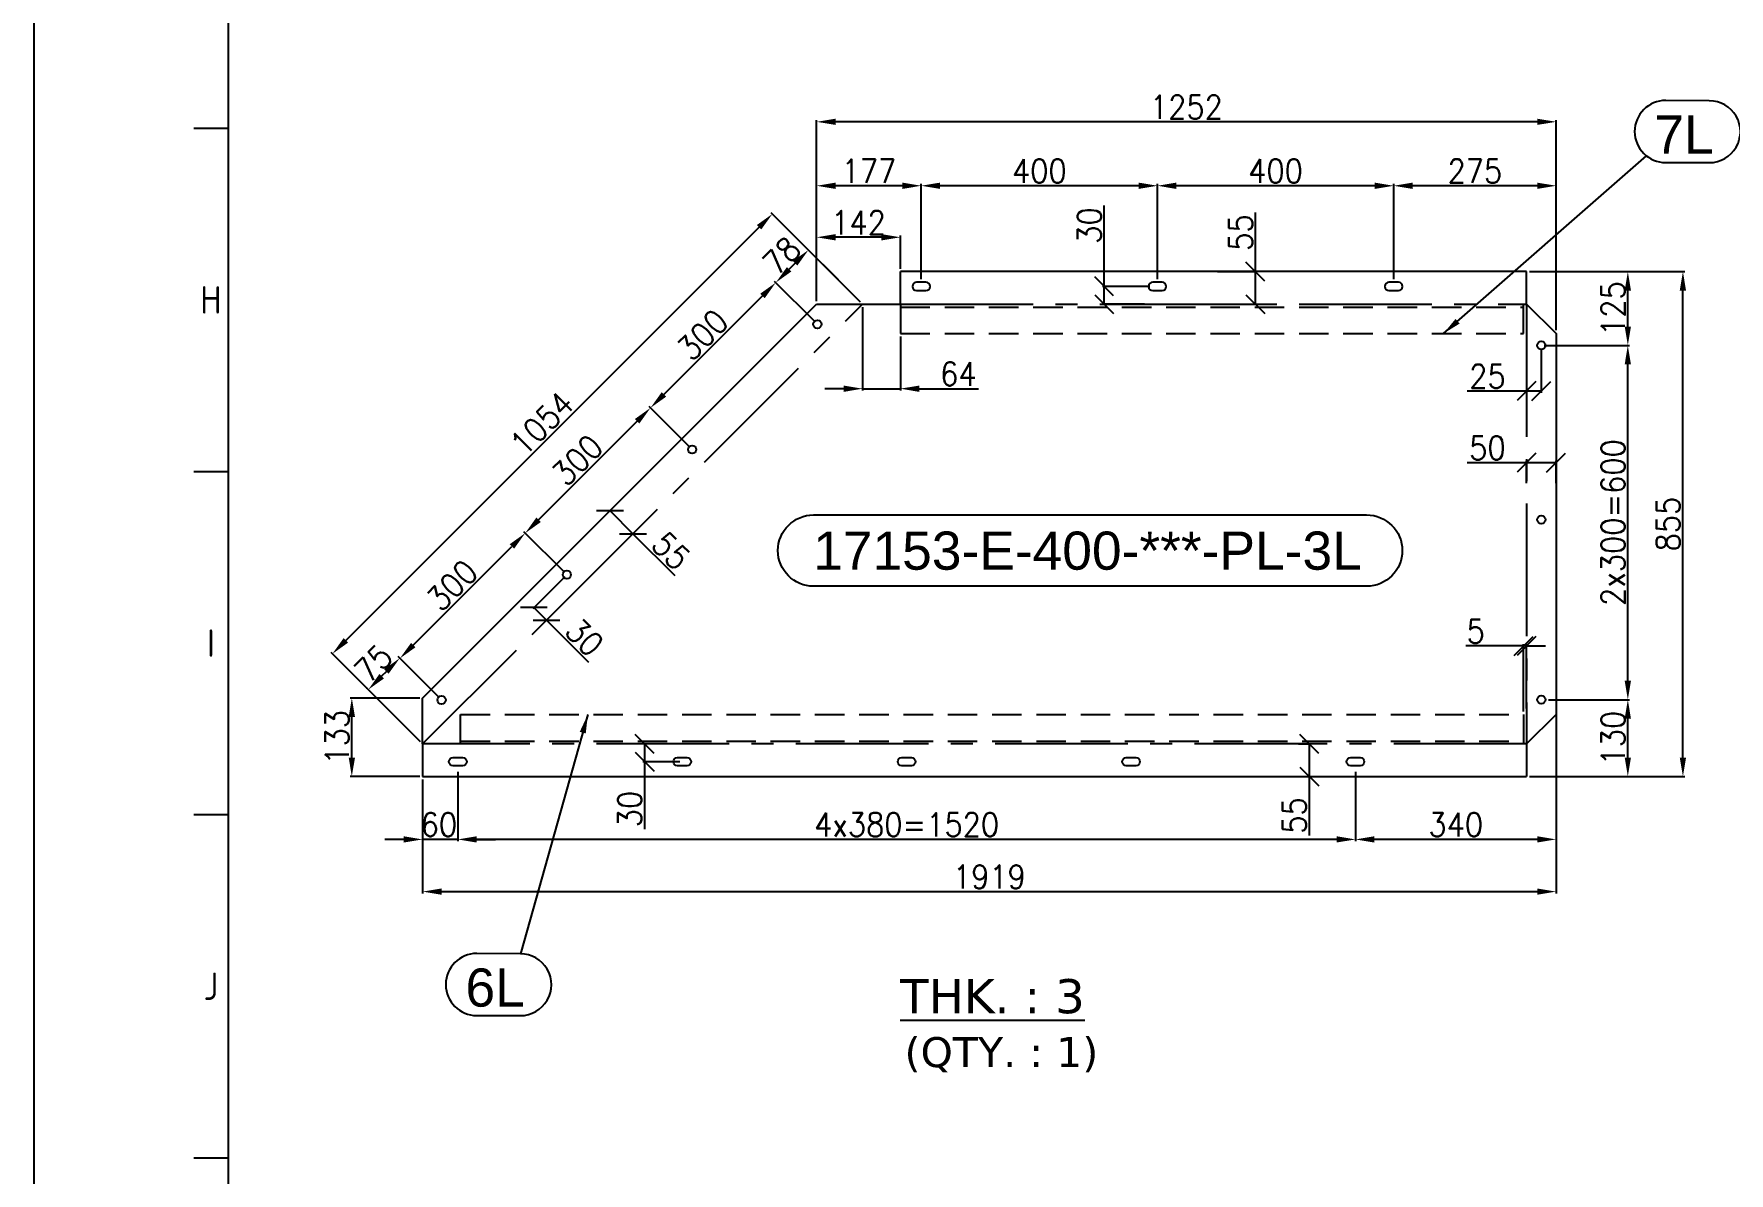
# Model space of a CAD drawing. Header units: inches. Extents: x 98758 to 118468, y 66787 to 119708.
# Drawn here: x 98965 to 101836, y 85410 to 87340 of the extents above; entities that cross this region are included whole.
import ezdxf
from ezdxf.enums import TextEntityAlignment as Align

# ---------------------------------------------------------------- set-up
doc = ezdxf.new("R2010")
doc.units = ezdxf.units.IN
doc.header["$MEASUREMENT"] = 0
for name, pattern in [('CENTER2', [1.125, 0.75, -0.125, 0.125, -0.125]), ('HIDDEN', [0.375, 0.25, -0.125]), ('HIDDEN2', [0.1875, 0.125, -0.0625])]:
    doc.linetypes.add(name, pattern=pattern)
for name, color, linetype in [('2', 2, 'HIDDEN2'), ('3', 3, 'Continuous'), ('3-TEXT', 6, 'Continuous'), ('CADRE', 5, 'Continuous')]:
    doc.layers.add(name, color=color, linetype=linetype)
doc.styles.add('ISO Proportional', font='isocp.shx')
doc.styles.add('ROMANS', font='ROMANS.shx', dxfattribs={"width": 0.9})
doc.styles.add('style1', font='verdana.ttf')
doc.styles.add('style10', font='swissl.ttf', dxfattribs={"height": 40})
doc.styles.add('ver', font='verdana.ttf')
doc.dimstyles.new('11', dxfattribs={"dimtxt": 40, "dimasz": 32, "dimexe": 3, "dimexo": 5, "dimgap": 5, "dimtad": 1, "dimdec": 0, "dimdsep": 46, "dimtxsty": 'ROMANS', "dimcen": 2.5, "dimclrd": 6, "dimclre": 6, "dimclrt": 2, "dimadec": 0, "dimazin": 0, "dimtfac": 1, "dimtdec": 0, "dimtmove": 0, "dimatfit": 3, "dimfxl": 1, "dimarcsym": 0})

# ---------------------------------------------------------------- blocks, each defined once
blk = doc.blocks.new('KADR')
at = {"layer": 'CADRE', "color": 2}
for p, q in [((220598.3, 1222.5), (220695.6, 1222.5)), ((220598.3, 250.1), (220695.6, 250.1)), ((220598.3, -722.3), (220695.6, -722.3)), ((220598.3, -1694.7), (220695.6, -1694.7))]:
    blk.add_line(p, q, dxfattribs=at)
at = {"layer": 'CADRE', "color": 1}
blk.add_lwpolyline([(220145.5, -7651), (243248.6, -7651), (243248.6, 8686.2), (220145.5, 8686.2)], close=True, dxfattribs=at)
at = {"layer": 'CADRE'}
blk.add_lwpolyline([(220695.6, -7100.9), (242698.5, -7100.9), (242698.5, 8136.1), (220695.6, 8136.1)], close=True, dxfattribs=at)
at = {"layer": 'CADRE', "color": 2, "style": 'ISO Proportional'}
for s, p in [('H', (220647, 736.3)), ('I', (220647, -236.1)), ('J', (220647, -1208.5))]:
    blk.add_text(s, height=77.8, dxfattribs=at).set_placement(p, align=Align.MIDDLE)
blk = doc.blocks.new('*D251')
at = {"color": 6, "lineweight": -2, "transparency": 16777216}
for p, q in [((101530, 86212), (101667.5, 86212)), ((101664.5, 86114), (101664.5, 86180)), ((101498, 86082), (101667.5, 86082))]:
    blk.add_line(p, q, dxfattribs=at)
at = {"color": 6, "transparency": 16777216}
for points in [[(101659.2, 86180), (101669.8, 86180), (101664.5, 86212)], [(101659.2, 86114), (101669.8, 86114), (101664.5, 86082)]]:
    blk.add_solid(points, dxfattribs=at)
at = {"layer": 'Defpoints', "color": 0, "transparency": 16777216}
for p in [(101525, 86212), (101664.5, 86212), (101493, 86082)]:
    blk.add_point(p, dxfattribs=at)
at = {"color": 2, "transparency": 16777216, "insert": (101639.5, 86147), "char_height": 40, "attachment_point": 5, "rotation": 90, "style": 'ROMANS'}
blk.add_mtext('130', dxfattribs=at)
blk = doc.blocks.new('*D252')
at = {"color": 6, "lineweight": -2, "transparency": 16777216}
for p, q in [((101523, 86812), (101667.5, 86812)), ((101664.5, 86244), (101664.5, 86780)), ((101530, 86212), (101667.5, 86212))]:
    blk.add_line(p, q, dxfattribs=at)
at = {"color": 6, "transparency": 16777216}
for points in [[(101659.2, 86780), (101669.8, 86780), (101664.5, 86812)], [(101659.2, 86244), (101669.8, 86244), (101664.5, 86212)]]:
    blk.add_solid(points, dxfattribs=at)
at = {"layer": 'Defpoints', "color": 0, "transparency": 16777216}
for p in [(101518, 86812), (101664.5, 86812), (101525, 86212)]:
    blk.add_point(p, dxfattribs=at)
at = {"color": 2, "transparency": 16777216, "insert": (101639.5, 86512), "char_height": 40, "attachment_point": 5, "rotation": 90, "style": 'ROMANS'}
blk.add_mtext('2x300=600', dxfattribs=at)
blk = doc.blocks.new('*D253')
at = {"color": 6, "lineweight": -2, "transparency": 16777216}
for p, q in [((101498, 86937), (101667.5, 86937)), ((101664.5, 86844), (101664.5, 86905)), ((101523, 86812), (101667.5, 86812))]:
    blk.add_line(p, q, dxfattribs=at)
at = {"color": 6, "transparency": 16777216}
for points in [[(101659.2, 86905), (101669.8, 86905), (101664.5, 86937)], [(101659.2, 86844), (101669.8, 86844), (101664.5, 86812)]]:
    blk.add_solid(points, dxfattribs=at)
at = {"layer": 'Defpoints', "color": 0, "transparency": 16777216}
for p in [(101493, 86937), (101664.5, 86937), (101518, 86812)]:
    blk.add_point(p, dxfattribs=at)
at = {"color": 2, "transparency": 16777216, "insert": (101639.5, 86874.5), "char_height": 40, "attachment_point": 5, "rotation": 90, "style": 'ROMANS'}
blk.add_mtext('125', dxfattribs=at)
blk = doc.blocks.new('*D254')
at = {"color": 6, "lineweight": -2, "transparency": 16777216}
for p, q in [((101575, 86937), (101760.8, 86937)), ((101757.8, 86114), (101757.8, 86905)), ((101575, 86082), (101760.8, 86082))]:
    blk.add_line(p, q, dxfattribs=at)
at = {"color": 6, "transparency": 16777216}
for points in [[(101752.4, 86905), (101763.1, 86905), (101757.8, 86937)], [(101752.4, 86114), (101763.1, 86114), (101757.8, 86082)]]:
    blk.add_solid(points, dxfattribs=at)
at = {"layer": 'Defpoints', "color": 0, "transparency": 16777216}
for p in [(101570, 86937), (101757.8, 86937), (101570, 86082)]:
    blk.add_point(p, dxfattribs=at)
at = {"color": 2, "transparency": 16777216, "insert": (101732.8, 86509.5), "char_height": 40, "attachment_point": 5, "rotation": 90, "style": 'ROMANS'}
blk.add_mtext('855', dxfattribs=at)
blk = doc.blocks.new('*D255')
at = {"color": 6, "lineweight": -2, "transparency": 16777216}
for p, q in [((101268, 86924), (101268, 87085.5)), ((101511, 87082.5), (101300, 87082.5)), ((101543, 86838.1), (101543, 87085.5))]:
    blk.add_line(p, q, dxfattribs=at)
at = {"color": 6, "transparency": 16777216}
for points in [[(101300, 87087.8), (101300, 87077.1), (101268, 87082.5)], [(101511, 87087.8), (101511, 87077.1), (101543, 87082.5)]]:
    blk.add_solid(points, dxfattribs=at)
at = {"layer": 'Defpoints', "color": 0, "transparency": 16777216}
for p in [(101268, 87082.5), (101268, 86919), (101543, 86833.1)]:
    blk.add_point(p, dxfattribs=at)
at = {"color": 2, "transparency": 16777216, "insert": (101405.5, 87107.5), "char_height": 40, "attachment_point": 5, "style": 'ROMANS'}
blk.add_mtext('275', dxfattribs=at)
blk = doc.blocks.new('*D256')
at = {"color": 6, "lineweight": -2, "transparency": 16777216}
for p, q in [((100868, 86924), (100868, 87085.5)), ((101236, 87082.5), (100900, 87082.5)), ((101268, 86924), (101268, 87085.5))]:
    blk.add_line(p, q, dxfattribs=at)
at = {"color": 6, "transparency": 16777216}
for points in [[(100900, 87087.8), (100900, 87077.1), (100868, 87082.5)], [(101236, 87087.8), (101236, 87077.1), (101268, 87082.5)]]:
    blk.add_solid(points, dxfattribs=at)
at = {"layer": 'Defpoints', "color": 0, "transparency": 16777216}
for p in [(100868, 87082.5), (100868, 86919), (101268, 86919)]:
    blk.add_point(p, dxfattribs=at)
at = {"color": 2, "transparency": 16777216, "insert": (101068, 87107.5), "char_height": 40, "attachment_point": 5, "style": 'ROMANS'}
blk.add_mtext('400', dxfattribs=at)
blk = doc.blocks.new('*D257')
at = {"color": 6, "lineweight": -2, "transparency": 16777216}
for p, q in [((100468, 86924), (100468, 87085.5)), ((100836, 87082.5), (100500, 87082.5)), ((100868, 86924), (100868, 87085.5))]:
    blk.add_line(p, q, dxfattribs=at)
at = {"color": 6, "transparency": 16777216}
for points in [[(100500, 87087.8), (100500, 87077.1), (100468, 87082.5)], [(100836, 87087.8), (100836, 87077.1), (100868, 87082.5)]]:
    blk.add_solid(points, dxfattribs=at)
at = {"layer": 'Defpoints', "color": 0, "transparency": 16777216}
for p in [(100468, 87082.5), (100468, 86919), (100868, 86919)]:
    blk.add_point(p, dxfattribs=at)
at = {"color": 2, "transparency": 16777216, "insert": (100668, 87107.5), "char_height": 40, "attachment_point": 5, "style": 'ROMANS'}
blk.add_mtext('400', dxfattribs=at)
blk = doc.blocks.new('*D258')
at = {"color": 6, "lineweight": -2, "transparency": 16777216}
for p, q in [((100290.9, 86887), (100290.9, 87085.5)), ((100436, 87082.5), (100322.9, 87082.5)), ((100468, 86924), (100468, 87085.5))]:
    blk.add_line(p, q, dxfattribs=at)
at = {"color": 6, "transparency": 16777216}
for points in [[(100322.9, 87087.8), (100322.9, 87077.1), (100290.9, 87082.5)], [(100436, 87087.8), (100436, 87077.1), (100468, 87082.5)]]:
    blk.add_solid(points, dxfattribs=at)
at = {"layer": 'Defpoints', "color": 0, "transparency": 16777216}
for p in [(100290.9, 87082.5), (100468, 86919), (100290.9, 86882)]:
    blk.add_point(p, dxfattribs=at)
at = {"color": 2, "transparency": 16777216, "insert": (100379.5, 87107.5), "char_height": 40, "attachment_point": 5, "style": 'ROMANS'}
blk.add_mtext('177', dxfattribs=at)
blk = doc.blocks.new('*D259')
at = {"color": 6, "lineweight": -2, "transparency": 16777216}
for p, q in [((100290.9, 86942), (100290.9, 86998.2)), ((100400.7, 86995.2), (100322.9, 86995.2)), ((100432.7, 86942), (100432.7, 86998.2))]:
    blk.add_line(p, q, dxfattribs=at)
at = {"color": 6, "transparency": 16777216}
for points in [[(100322.9, 87000.6), (100322.9, 86989.9), (100290.9, 86995.2)], [(100400.7, 87000.6), (100400.7, 86989.9), (100432.7, 86995.2)]]:
    blk.add_solid(points, dxfattribs=at)
at = {"layer": 'Defpoints', "color": 0, "transparency": 16777216}
for p in [(100290.9, 86995.2), (100290.9, 86937), (100432.7, 86937)]:
    blk.add_point(p, dxfattribs=at)
at = {"color": 2, "transparency": 16777216, "insert": (100361.8, 87020.2), "char_height": 40, "attachment_point": 5, "style": 'ROMANS'}
blk.add_mtext('142', dxfattribs=at)
blk = doc.blocks.new('*D260')
at = {"color": 6, "lineweight": -2, "transparency": 16777216}
for p, q in [((100368.7, 86877), (100368.7, 86735.8)), ((100432.7, 86827), (100432.7, 86735.8)), ((100336.7, 86738.8), (100304.7, 86738.8)), ((100368.7, 86738.8), (100432.7, 86738.8)), ((100464.7, 86738.8), (100565, 86738.8))]:
    blk.add_line(p, q, dxfattribs=at)
at = {"color": 6, "transparency": 16777216}
for points in [[(100336.7, 86744.1), (100336.7, 86733.4), (100368.7, 86738.8)], [(100464.7, 86744.1), (100464.7, 86733.4), (100432.7, 86738.8)]]:
    blk.add_solid(points, dxfattribs=at)
at = {"layer": 'Defpoints', "color": 0, "transparency": 16777216}
for p in [(100368.7, 86882), (100432.7, 86832), (100432.7, 86738.8)]:
    blk.add_point(p, dxfattribs=at)
at = {"color": 2, "transparency": 16777216, "insert": (100530.9, 86763.8), "char_height": 40, "attachment_point": 5, "style": 'ROMANS'}
blk.add_mtext('64', dxfattribs=at)
blk = doc.blocks.new('*D261')
at = {"color": 6, "lineweight": -2, "transparency": 16777216}
for p, q in [((100365.2, 86885.6), (100213.8, 87036.9)), ((100193.3, 87012.2), (99493.6, 86312.4)), ((99620.2, 86140.6), (99468.8, 86291.9))]:
    blk.add_line(p, q, dxfattribs=at)
at = {"color": 6, "transparency": 16777216}
for points in [[(100189.6, 87015.9), (100197.1, 87008.4), (100216, 87034.8)], [(99489.8, 86316.2), (99497.4, 86308.6), (99471, 86289.8)]]:
    blk.add_solid(points, dxfattribs=at)
at = {"layer": 'Defpoints', "color": 0, "transparency": 16777216}
for p in [(100368.7, 86882), (99471, 86289.8), (99623.7, 86137)]:
    blk.add_point(p, dxfattribs=at)
at = {"color": 2, "transparency": 16777216, "insert": (99825.8, 86680), "char_height": 40, "attachment_point": 5, "rotation": 45, "style": 'ROMANS'}
blk.add_mtext('1054', dxfattribs=at)
blk = doc.blocks.new('*D262')
at = {"color": 6, "lineweight": -2, "transparency": 16777216}
for p, q in [((99864.4, 86427.2), (99795.3, 86496.3)), ((99608, 86304.7), (99774.8, 86471.6)), ((99652.3, 86215.1), (99583.2, 86284.2))]:
    blk.add_line(p, q, dxfattribs=at)
at = {"color": 6, "transparency": 16777216}
for points in [[(99771.1, 86475.3), (99778.6, 86467.8), (99797.5, 86494.2)], [(99604.2, 86308.4), (99611.7, 86300.9), (99585.3, 86282)]]:
    blk.add_solid(points, dxfattribs=at)
at = {"layer": 'Defpoints', "color": 0, "transparency": 16777216}
for p in [(99797.5, 86494.2), (99867.9, 86423.7, 0), (99655.8, 86211.6, 0)]:
    blk.add_point(p, dxfattribs=at)
at = {"color": 2, "transparency": 16777216, "insert": (99673.7, 86405.8), "char_height": 40, "attachment_point": 5, "rotation": 45, "style": 'ROMANS'}
blk.add_mtext('300', dxfattribs=at)
blk = doc.blocks.new('*D263')
at = {"color": 6, "lineweight": -2, "transparency": 16777216}
for p, q in [((100076.5, 86639.4), (100007.5, 86708.4)), ((99820.1, 86516.8), (99987, 86683.7)), ((99864.4, 86427.2), (99795.3, 86496.3))]:
    blk.add_line(p, q, dxfattribs=at)
at = {"color": 6, "transparency": 16777216}
for points in [[(99983.2, 86687.5), (99990.7, 86679.9), (100009.6, 86706.3)], [(99816.3, 86520.6), (99823.9, 86513), (99797.5, 86494.2)]]:
    blk.add_solid(points, dxfattribs=at)
at = {"layer": 'Defpoints', "color": 0, "transparency": 16777216}
for p in [(100009.6, 86706.3), (100080.1, 86635.8, 0), (99867.9, 86423.7, 0)]:
    blk.add_point(p, dxfattribs=at)
at = {"color": 2, "transparency": 16777216, "insert": (99885.8, 86617.9), "char_height": 40, "attachment_point": 5, "rotation": 45, "style": 'ROMANS'}
blk.add_mtext('300', dxfattribs=at)
blk = doc.blocks.new('*D264')
at = {"color": 6, "lineweight": -2, "transparency": 16777216}
for p, q in [((100288.7, 86851.5), (100219.6, 86920.6)), ((100032.2, 86728.9), (100199.1, 86895.8)), ((100076.5, 86639.4), (100007.5, 86708.4))]:
    blk.add_line(p, q, dxfattribs=at)
at = {"color": 6, "transparency": 16777216}
for points in [[(100195.3, 86899.6), (100202.9, 86892), (100221.7, 86918.4)], [(100028.4, 86732.7), (100036, 86725.2), (100009.6, 86706.3)]]:
    blk.add_solid(points, dxfattribs=at)
at = {"layer": 'Defpoints', "color": 0, "transparency": 16777216}
for p in [(100221.7, 86918.4), (100292.2, 86848, -0.2), (100080.1, 86635.8, 0)]:
    blk.add_point(p, dxfattribs=at)
at = {"color": 2, "transparency": 16777216, "insert": (100098, 86830.1), "char_height": 40, "attachment_point": 5, "rotation": 45, "style": 'ROMANS'}
blk.add_mtext('300', dxfattribs=at)
blk = doc.blocks.new('*D265')
at = {"color": 6, "lineweight": -2, "transparency": 16777216}
for p, q in [((100244.4, 86941.1), (100254.4, 86951.1)), ((100327.7, 86923.1), (100274.9, 86975.9)), ((100288.7, 86851.5), (100219.6, 86920.6))]:
    blk.add_line(p, q, dxfattribs=at)
at = {"color": 6, "transparency": 16777216}
for points in [[(100250.6, 86954.9), (100258.2, 86947.3), (100277, 86973.7)], [(100240.6, 86944.8), (100248.1, 86937.3), (100221.7, 86918.4)]]:
    blk.add_solid(points, dxfattribs=at)
at = {"layer": 'Defpoints', "color": 0, "transparency": 16777216}
for p in [(100277, 86973.7), (100331.2, 86919.6), (100292.2, 86848, -0.2)]:
    blk.add_point(p, dxfattribs=at)
at = {"color": 2, "transparency": 16777216, "insert": (100231.7, 86963.8), "char_height": 40, "attachment_point": 5, "rotation": 45, "style": 'ROMANS'}
blk.add_mtext('78', dxfattribs=at)
blk = doc.blocks.new('*D266')
at = {"color": 6, "lineweight": -2, "transparency": 16777216}
for p, q in [((99562.4, 86259.8), (99554.3, 86251.7)), ((99581.8, 86285.6), (99582.9, 86284.5)), ((99528.5, 86232.3), (99529.5, 86231.2))]:
    blk.add_line(p, q, dxfattribs=at)
at = {"color": 6, "transparency": 16777216}
for points in [[(99558.6, 86263.5), (99566.1, 86256), (99585, 86282.4)], [(99550.5, 86255.5), (99558.1, 86247.9), (99531.7, 86229.1)]]:
    blk.add_solid(points, dxfattribs=at)
at = {"layer": 'Defpoints', "color": 0, "transparency": 16777216}
for p in [(99585.3, 86282), (99531.7, 86229.1), (99532, 86228.7)]:
    blk.add_point(p, dxfattribs=at)
at = {"color": 2, "transparency": 16777216, "insert": (99540.6, 86273.4), "char_height": 40, "attachment_point": 5, "rotation": 45, "style": 'ROMANS'}
blk.add_mtext('75', dxfattribs=at)
blk = doc.blocks.new('_Oblique')
at = {"color": 0, "linetype": 'ByBlock', "lineweight": -2}
blk.add_line((-0.5, -0.5), (0.5, 0.5), dxfattribs=at)
blk = doc.blocks.new('*D267')
at = {"color": 6, "lineweight": -2, "transparency": 16777216}
for p, q in [((99904, 86495.1), (99943.1, 86534.2)), ((99941, 86532.1), (99979.9, 86493.2)), ((99942.9, 86456.2), (99982, 86495.3)), ((99979.9, 86493.2), (100050.8, 86422.3))]:
    blk.add_line(p, q, dxfattribs=at)
at = {"layer": 'Defpoints', "color": 0, "transparency": 16777216}
for p in [(99900.5, 86491.6), (99979.9, 86493.2), (99939.4, 86452.7)]:
    blk.add_point(p, dxfattribs=at)
at = {"color": 6, "lineweight": -2, "transparency": 16777216, "xscale": 32, "yscale": 32, "zscale": 32}
for p, rotation in [((99941, 86532.1), 134.9999999999892), ((99979.9, 86493.2), 314.9999999999893)]:
    blk.add_blockref('_Oblique', p, dxfattribs=dict(at, rotation=rotation))
at = {"color": 2, "transparency": 16777216, "insert": (100044.3, 86464.1), "char_height": 40, "attachment_point": 5, "rotation": 315, "style": 'ROMANS'}
blk.add_mtext('55', dxfattribs=at)
blk = doc.blocks.new('*D268')
at = {"color": 6, "lineweight": -2, "transparency": 16777216}
for p, q in [((99864.4, 86420.2), (99810.1, 86365.8)), ((99885.6, 86398.9), (99831.3, 86344.6)), ((99812.2, 86367.9), (99833.4, 86346.7)), ((99833.4, 86346.7), (99904.3, 86275.8))]:
    blk.add_line(p, q, dxfattribs=at)
at = {"layer": 'Defpoints', "color": 0, "transparency": 16777216}
for p in [(99867.9, 86423.7, 0), (99889.2, 86402.5), (99833.4, 86346.7)]:
    blk.add_point(p, dxfattribs=at)
at = {"color": 6, "lineweight": -2, "transparency": 16777216, "xscale": 32, "yscale": 32, "zscale": 32}
for p, rotation in [((99812.2, 86367.9), 135), ((99833.4, 86346.7), 315)]:
    blk.add_blockref('_Oblique', p, dxfattribs=dict(at, rotation=rotation))
at = {"color": 2, "transparency": 16777216, "insert": (99897.8, 86317.6), "char_height": 40, "attachment_point": 5, "rotation": 315, "style": 'ROMANS'}
blk.add_mtext('30', dxfattribs=at)
blk = doc.blocks.new('*D269')
at = {"color": 6, "lineweight": -2, "transparency": 16777216}
for p, q in [((101493, 86613.4), (101392.7, 86613.4)), ((101493, 86578.9), (101493, 86616.4)), ((101543, 86613.4), (101493, 86613.4)), ((101543, 86578.9), (101543, 86616.4))]:
    blk.add_line(p, q, dxfattribs=at)
at = {"layer": 'Defpoints', "color": 0, "transparency": 16777216}
for p in [(101493, 86613.4), (101493, 86573.9), (101543, 86573.9)]:
    blk.add_point(p, dxfattribs=at)
at = {"color": 6, "lineweight": -2, "transparency": 16777216, "xscale": 32, "yscale": 32, "zscale": 32, "rotation": 180}
blk.add_blockref('_Oblique', (101493, 86613.4), dxfattribs=at)
at = {"color": 6, "lineweight": -2, "transparency": 16777216, "xscale": 32, "yscale": 32, "zscale": 32}
blk.add_blockref('_Oblique', (101543, 86613.4), dxfattribs=at)
at = {"color": 2, "transparency": 16777216, "insert": (101426.8, 86638.4), "char_height": 40, "attachment_point": 5, "style": 'ROMANS'}
blk.add_mtext('50', dxfattribs=at)
blk = doc.blocks.new('*D270')
at = {"color": 6, "lineweight": -2, "transparency": 16777216}
for p, q in [((101493, 86803.9), (101493, 86731.8)), ((101518, 86803.9), (101518, 86731.8)), ((101493, 86734.8), (101392.7, 86734.8)), ((101518, 86734.8), (101493, 86734.8))]:
    blk.add_line(p, q, dxfattribs=at)
at = {"layer": 'Defpoints', "color": 0, "transparency": 16777216}
for p in [(101493, 86808.9), (101518, 86808.9), (101493, 86734.8)]:
    blk.add_point(p, dxfattribs=at)
at = {"color": 6, "lineweight": -2, "transparency": 16777216, "xscale": 32, "yscale": 32, "zscale": 32, "rotation": 180}
blk.add_blockref('_Oblique', (101493, 86734.8), dxfattribs=at)
at = {"color": 6, "lineweight": -2, "transparency": 16777216, "xscale": 32, "yscale": 32, "zscale": 32}
blk.add_blockref('_Oblique', (101518, 86734.8), dxfattribs=at)
at = {"color": 2, "transparency": 16777216, "insert": (101426.8, 86759.8), "char_height": 40, "attachment_point": 5, "style": 'ROMANS'}
blk.add_mtext('25', dxfattribs=at)
blk = doc.blocks.new('*D271')
at = {"color": 6, "lineweight": -2, "transparency": 16777216}
for p, q in [((101107.1, 86137), (101128, 86137)), ((101125, 86137), (101125, 86082)), ((101107.1, 86082), (101128, 86082)), ((101125, 86082), (101125, 85981.8))]:
    blk.add_line(p, q, dxfattribs=at)
at = {"layer": 'Defpoints', "color": 0, "transparency": 16777216}
for p in [(101102.1, 86137), (101102.1, 86082, -0.2), (101125, 86082)]:
    blk.add_point(p, dxfattribs=at)
at = {"color": 6, "lineweight": -2, "transparency": 16777216, "xscale": 32, "yscale": 32, "zscale": 32}
for p, rotation in [((101125, 86137), 90), ((101125, 86082), 270)]:
    blk.add_blockref('_Oblique', p, dxfattribs=dict(at, rotation=rotation))
at = {"color": 2, "transparency": 16777216, "insert": (101100, 86015.9), "char_height": 40, "attachment_point": 5, "rotation": 90, "style": 'ROMANS'}
blk.add_mtext('55', dxfattribs=at)
blk = doc.blocks.new('*D272')
at = {"color": 6, "lineweight": -2, "transparency": 16777216}
for p, q in [((100027.8, 86137), (99996.5, 86137)), ((99999.5, 86137), (99999.5, 86107)), ((100059.2, 86107), (99996.5, 86107)), ((99999.5, 86107), (99999.5, 85992.7))]:
    blk.add_line(p, q, dxfattribs=at)
at = {"layer": 'Defpoints', "color": 0, "transparency": 16777216}
for p in [(99999.5, 86137), (100032.8, 86137), (100064.2, 86107, -0.2)]:
    blk.add_point(p, dxfattribs=at)
at = {"color": 6, "lineweight": -2, "transparency": 16777216, "xscale": 32, "yscale": 32, "zscale": 32}
for p, rotation in [((99999.5, 86137), 90), ((99999.5, 86107), 270)]:
    blk.add_blockref('_Oblique', p, dxfattribs=dict(at, rotation=rotation))
at = {"color": 2, "transparency": 16777216, "insert": (99974.5, 86026.8), "char_height": 40, "attachment_point": 5, "rotation": 90, "style": 'ROMANS'}
blk.add_mtext('30', dxfattribs=at)
blk = doc.blocks.new('*D273')
at = {"color": 6, "lineweight": -2, "transparency": 16777216}
for p, q in [((101033.9, 86937), (101033.9, 87037.3)), ((100969.9, 86937), (101036.9, 86937)), ((101033.9, 86882), (101033.9, 86937)), ((100967.8, 86882), (101036.9, 86882))]:
    blk.add_line(p, q, dxfattribs=at)
at = {"layer": 'Defpoints', "color": 0, "transparency": 16777216}
for p in [(100964.9, 86937), (101033.9, 86937), (100962.8, 86882)]:
    blk.add_point(p, dxfattribs=at)
at = {"color": 6, "lineweight": -2, "transparency": 16777216, "xscale": 32, "yscale": 32, "zscale": 32}
for p, rotation in [((101033.9, 86937), 90), ((101033.9, 86882), 270)]:
    blk.add_blockref('_Oblique', p, dxfattribs=dict(at, rotation=rotation))
at = {"color": 2, "transparency": 16777216, "insert": (101008.9, 87003.2), "char_height": 40, "attachment_point": 5, "rotation": 90, "style": 'ROMANS'}
blk.add_mtext('55', dxfattribs=at)
blk = doc.blocks.new('*D274')
at = {"color": 6, "lineweight": -2, "transparency": 16777216}
for p, q in [((100777.7, 86912), (100777.7, 87049.3)), ((100855, 86912), (100774.7, 86912)), ((100777.7, 86882), (100777.7, 86912)), ((100845.9, 86882), (100774.7, 86882))]:
    blk.add_line(p, q, dxfattribs=at)
at = {"layer": 'Defpoints', "color": 0, "transparency": 16777216}
for p in [(100860, 86912), (100777.7, 86882), (100850.9, 86882)]:
    blk.add_point(p, dxfattribs=at)
at = {"color": 6, "lineweight": -2, "transparency": 16777216, "xscale": 32, "yscale": 32, "zscale": 32}
for p, rotation in [((100777.7, 86912), 90), ((100777.7, 86882), 270)]:
    blk.add_blockref('_Oblique', p, dxfattribs=dict(at, rotation=rotation))
at = {"color": 2, "transparency": 16777216, "insert": (100752.7, 87015.1), "char_height": 40, "attachment_point": 5, "rotation": 90, "style": 'ROMANS'}
blk.add_mtext('30', dxfattribs=at)
blk = doc.blocks.new('*D275')
at = {"color": 6, "lineweight": -2, "transparency": 16777216}
for p, q in [((101488, 86303), (101390, 86303)), ((101488, 86192), (101488, 86306)), ((101493, 86303), (101488, 86303)), ((101493, 86196.9), (101493, 86306)), ((101493, 86303), (101525, 86303))]:
    blk.add_line(p, q, dxfattribs=at)
at = {"layer": 'Defpoints', "color": 0, "transparency": 16777216}
for p in [(101488, 86303), (101488, 86187), (101493, 86191.9)]:
    blk.add_point(p, dxfattribs=at)
at = {"color": 6, "lineweight": -2, "transparency": 16777216, "xscale": 32, "yscale": 32, "zscale": 32}
blk.add_blockref('_Oblique', (101488, 86303), dxfattribs=at)
at = {"color": 6, "lineweight": -2, "transparency": 16777216, "xscale": 32, "yscale": 32, "zscale": 32, "rotation": 180}
blk.add_blockref('_Oblique', (101493, 86303), dxfattribs=at)
at = {"color": 2, "transparency": 16777216, "insert": (101407, 86328), "char_height": 40, "attachment_point": 5, "style": 'ROMANS'}
blk.add_mtext('5', dxfattribs=at)
blk = doc.blocks.new('*D276')
at = {"color": 6, "lineweight": -2, "transparency": 16777216}
for p, q in [((100290.9, 87034.1), (100290.9, 87193.8)), ((101511, 87190.8), (100322.9, 87190.8)), ((101543, 87034.1), (101543, 87193.8))]:
    blk.add_line(p, q, dxfattribs=at)
at = {"color": 6, "transparency": 16777216}
for points in [[(100322.9, 87196.1), (100322.9, 87185.5), (100290.9, 87190.8)], [(101511, 87196.1), (101511, 87185.5), (101543, 87190.8)]]:
    blk.add_solid(points, dxfattribs=at)
at = {"layer": 'Defpoints', "color": 0, "transparency": 16777216}
for p in [(100290.9, 87190.8), (100290.9, 87029.1), (101543, 87029.1)]:
    blk.add_point(p, dxfattribs=at)
at = {"color": 2, "transparency": 16777216, "insert": (100917, 87215.8), "char_height": 40, "attachment_point": 5, "style": 'ROMANS'}
blk.add_mtext('1252', dxfattribs=at)
blk = doc.blocks.new('*D412')
at = {"color": 6, "lineweight": -2, "transparency": 16777216}
for p, q in [((99618.7, 86214.8), (99500.8, 86214.8)), ((99503.8, 86114), (99503.8, 86182.8)), ((99618.7, 86082), (99500.8, 86082))]:
    blk.add_line(p, q, dxfattribs=at)
at = {"color": 6, "transparency": 16777216}
for points in [[(99498.5, 86182.8), (99509.2, 86182.8), (99503.8, 86214.8)], [(99498.5, 86114), (99509.2, 86114), (99503.8, 86082)]]:
    blk.add_solid(points, dxfattribs=at)
at = {"layer": 'Defpoints', "color": 0, "transparency": 16777216}
for p in [(99503.8, 86214.8), (99623.7, 86214.8), (99623.7, 86082)]:
    blk.add_point(p, dxfattribs=at)
at = {"color": 2, "transparency": 16777216, "insert": (99478.8, 86148.4), "char_height": 40, "attachment_point": 5, "rotation": 90, "style": 'ROMANS'}
blk.add_mtext('133', dxfattribs=at)
blk = doc.blocks.new('*D523')
at = {"color": 6, "lineweight": -2, "transparency": 16777216}
for p, q in [((101543, 86187), (101543, 85972.4)), ((101203.3, 86090), (101203.3, 85972.4)), ((101511, 85975.4), (101235.3, 85975.4))]:
    blk.add_line(p, q, dxfattribs=at)
at = {"color": 6, "transparency": 16777216}
for points in [[(101235.3, 85980.7), (101235.3, 85970.1), (101203.3, 85975.4)], [(101511, 85980.7), (101511, 85970.1), (101543, 85975.4)]]:
    blk.add_solid(points, dxfattribs=at)
at = {"layer": 'Defpoints', "color": 0, "transparency": 16777216}
for p in [(101543, 86192, -0.2), (101203.3, 86095, -0.2), (101203.3, 85975.4)]:
    blk.add_point(p, dxfattribs=at)
at = {"color": 2, "transparency": 16777216, "insert": (101373.1, 86000.4), "char_height": 40, "attachment_point": 5, "style": 'ROMANS'}
blk.add_mtext('340', dxfattribs=at)
blk = doc.blocks.new('*D521')
at = {"color": 6, "lineweight": -2, "transparency": 16777216}
for p, q in [((99683.3, 86090), (99683.3, 85972.4)), ((101203.3, 86090), (101203.3, 85972.4)), ((101171.3, 85975.4), (99715.3, 85975.4))]:
    blk.add_line(p, q, dxfattribs=at)
at = {"color": 6, "transparency": 16777216}
for points in [[(99715.3, 85980.7), (99715.3, 85970.1), (99683.3, 85975.4)], [(101171.3, 85980.7), (101171.3, 85970.1), (101203.3, 85975.4)]]:
    blk.add_solid(points, dxfattribs=at)
at = {"layer": 'Defpoints', "color": 0, "transparency": 16777216}
for p in [(99683.3, 86095, -0.2), (101203.3, 86095, -0.2), (99683.3, 85975.4)]:
    blk.add_point(p, dxfattribs=at)
at = {"color": 2, "transparency": 16777216, "insert": (100443.3, 86000.4), "char_height": 40, "attachment_point": 5, "style": 'ROMANS'}
blk.add_mtext('4x380=1520', dxfattribs=at)
blk = doc.blocks.new('*D524')
at = {"color": 6, "lineweight": -2, "transparency": 16777216}
for p, q in [((99683.3, 86090), (99683.3, 85972.4)), ((99623.7, 86072), (99623.7, 85972.4)), ((99591.7, 85975.4), (99559.7, 85975.4)), ((99683.3, 85975.4), (99623.7, 85975.4)), ((99715.3, 85975.4), (99747.3, 85975.4))]:
    blk.add_line(p, q, dxfattribs=at)
at = {"color": 6, "transparency": 16777216}
for points in [[(99591.7, 85980.7), (99591.7, 85970.1), (99623.7, 85975.4)], [(99715.3, 85980.7), (99715.3, 85970.1), (99683.3, 85975.4)]]:
    blk.add_solid(points, dxfattribs=at)
at = {"layer": 'Defpoints', "color": 0, "transparency": 16777216}
for p in [(99683.3, 86095, -0.2), (99623.7, 86077), (99623.7, 85975.4)]:
    blk.add_point(p, dxfattribs=at)
at = {"color": 2, "transparency": 16777216, "insert": (99651.3, 86000.4), "char_height": 40, "attachment_point": 5, "style": 'ROMANS'}
blk.add_mtext('60', dxfattribs=at)
blk = doc.blocks.new('*D522')
at = {"color": 6, "lineweight": -2, "transparency": 16777216}
for p, q in [((99623.7, 86077), (99623.7, 85884)), ((101543, 86017.2), (101543, 85884)), ((99655.7, 85887), (101511, 85887))]:
    blk.add_line(p, q, dxfattribs=at)
at = {"color": 6, "transparency": 16777216}
for points in [[(99655.7, 85892.3), (99655.7, 85881.7), (99623.7, 85887)], [(101511, 85892.3), (101511, 85881.7), (101543, 85887)]]:
    blk.add_solid(points, dxfattribs=at)
at = {"layer": 'Defpoints', "color": 0, "transparency": 16777216}
for p in [(99623.7, 86082), (101543, 86022.2), (101543, 85887)]:
    blk.add_point(p, dxfattribs=at)
at = {"color": 2, "transparency": 16777216, "insert": (100583.3, 85912), "char_height": 40, "attachment_point": 5, "style": 'ROMANS'}
blk.add_mtext('1919', dxfattribs=at)

msp = doc.modelspace()

# ---------------------------------------------------------------- linework, layer by layer
for p, q in [((101493, 86937), (100432.7, 86937)), ((100432.7, 86882), (100432.7, 86937)), ((101493, 86882), (101493, 86937)), ((99623.7, 86214.8), (100290.9, 86882)), ((100290.9, 86882), (100432.7, 86882)), ((101493, 86882), (101543, 86832)), ((101543, 86832), (101543, 86187)), ((99623.7, 86137), (99623.7, 86214.8)), ((101493, 86137), (101543, 86187)), ((99623.7, 86137), (99623.7, 86082)), ((101493, 86137), (101493, 86082)), ((99623.7, 86082), (101493, 86082))]:
    msp.add_line(p, q)
at = {"color": 3, "linetype": 'CENTER2', "ltscale": 300}
for p, q in [((99623.7, 86137), (100368.7, 86882)), ((100432.7, 86882), (101493, 86882)), ((101493, 86882), (101493, 86137)), ((101493, 86137), (99623.7, 86137))]:
    msp.add_line(p, q, dxfattribs=at)
at = {"color": 42, "linetype": 'HIDDEN', "ltscale": 200}
for p, q in [((100432.7, 86882), (100432.7, 86832)), ((100432.7, 86877), (101488, 86877)), ((101488, 86832), (101488, 86882)), ((100432.7, 86832), (101488, 86832)), ((99688, 86187), (101488, 86187)), ((99688, 86137), (99688, 86187)), ((101488, 86187), (101488, 86137)), ((99688, 86142), (101488, 86142))]:
    msp.add_line(p, q, dxfattribs=at)
for points in [[(100460, 86919, 1), (100460, 86905), (100476, 86905, 1), (100476, 86919)], [(100860, 86919, 1), (100860, 86905), (100876, 86905, 1), (100876, 86919)], [(101260, 86919, 1), (101260, 86905), (101276, 86905, 1), (101276, 86919)]]:
    msp.add_lwpolyline(points, format="xyb", close=True)
at = {"elevation": -0.2}
for points in [[(99691.3, 86114, -1), (99691.3, 86100), (99675.3, 86100, -1), (99675.3, 86114)], [(100071.3, 86114, -1), (100071.3, 86100), (100055.3, 86100, -1), (100055.3, 86114)], [(100451.3, 86114, -1), (100451.3, 86100), (100435.3, 86100, -1), (100435.3, 86114)], [(100831.3, 86114, -1), (100831.3, 86100), (100815.3, 86100, -1), (100815.3, 86114)], [(101211.3, 86114, -1), (101211.3, 86100), (101195.3, 86100, -1), (101195.3, 86114)]]:
    msp.add_lwpolyline(points, format="xyb", close=True, dxfattribs=at)
at = {"extrusion": (0.000187317, 7.99687e-05, 1)}
for centre in [(100292.2, 86848, 25.5), (100080.1, 86635.8, 25.7), (99867.9, 86423.7, 25.6), (99655.8, 86211.6, 25.6)]:
    msp.add_circle(centre, 7, dxfattribs=at)
for centre in [(101518, 86812), (101518, 86517), (101518, 86212)]:
    msp.add_circle(centre, 7)
at = {"layer": '2', "color": 8, "linetype": 'ByBlock'}
for points in [[(101802.4, 87226.4), (101728.7, 87227, 1), (101728.7, 87121.7), (101802.4, 87121.7, 1.00562), (101802.4, 87226.4)], [(99789.2, 85781.7), (99715.5, 85782.3, 1), (99715.5, 85677), (99789.2, 85677, 1.00562), (99789.2, 85781.7)]]:
    msp.add_lwpolyline(points, format="xyb", dxfattribs=at)
at = {"layer": '2', "color": 8, "linetype": 'ByBlock', "elevation": 0}
msp.add_lwpolyline([(100285.8, 86525), (101222.2, 86525, -1), (101222.2, 86404.1), (100285.8, 86404.1, -1), (100285.8, 86525)], format="xyb", dxfattribs=at)

# ---------------------------------------------------------------- block references
at = {"color": 11, "xscale": 0.5977893847728885, "yscale": 0.5977893847728885, "zscale": 0.5977893847728885}
msp.add_blockref('KADR', (-32635.2, 86449.1), dxfattribs=at)

# ---------------------------------------------------------------- texts
at = {"layer": '3', "linetype": 'HIDDEN', "ltscale": 20, "style": 'ver'}
msp.add_text('%%UTHK. : 3', height=57.8, dxfattribs=at).set_placement((100432.2, 85681))
at = {"layer": '3-TEXT', "color": 2}
for s, height, style, p in [('7L', 64.68, 'style10', (101759.7, 87169.2)), ('17153-E-400-***-PL-3L', 64.68, 'style10', (100749.5, 86464.5)), ('6L', 64.68, 'style10', (99746.5, 85724.5)), ('(QTY. : 1)', 50.72, 'style1', (100603.8, 85615.2))]:
    msp.add_text(s, height=height, dxfattribs=dict(at, style=style)).set_placement(p, align=Align.MIDDLE_CENTER)

# ---------------------------------------------------------------- dimensions: what is measured, and where the dimension line sits
for base, p1, p2, picture, middle in [((100290.9, 87190.8), (101543, 87029.1), (100290.9, 87029.1), '*D276', (100917, 87215.8)), ((101268, 87082.5), (101543, 86833.1), (101268, 86919), '*D255', (101405.5, 87107.5)), ((100290.9, 86995.2), (100432.7, 86937), (100290.9, 86937), '*D259', (100361.8, 87020.2)), ((100432.7, 86738.8), (100368.7, 86882), (100432.7, 86832), '*D260', (100530.9, 86763.8)), ((101203.3, 85975.4), (101543, 86192, -0.2), (101203.3, 86095, -0.2), '*D523', (101373.1, 86000.4)), ((101543, 85887), (99623.7, 86082), (101543, 86022.2), '*D522', (100583.3, 85912))]:
    dim = msp.add_linear_dim(base=base, p1=p1, p2=p2, dimstyle='11')
    dim.commit()
    dim.dimension.update_dxf_attribs({"geometry": picture, "text_midpoint": middle})
for base, p1, p2, override, picture, middle in [((100290.9, 87082.5), (100468, 86919), (100290.9, 86882), {"dimtmove": 1}, '*D258', (100379.5, 87107.5)), ((100468, 87082.5), (100868, 86919), (100468, 86919), {"dimtmove": 1}, '*D257', (100668, 87107.5)), ((100868, 87082.5), (101268, 86919), (100868, 86919), {"dimtmove": 1}, '*D256', (101068, 87107.5)), ((101493, 86734.8), (101518, 86808.9), (101493, 86808.9), {"dimblk1": 'Oblique', "dimblk2": 'Oblique', "dimsah": 1}, '*D270', (101426.8, 86759.8)), ((101493, 86613.4), (101543, 86573.9), (101493, 86573.9), {"dimblk1": 'Oblique', "dimblk2": 'Oblique', "dimsah": 1}, '*D269', (101426.8, 86638.4)), ((101488, 86303), (101493, 86191.9), (101488, 86187), {"dimblk1": 'Oblique', "dimblk2": 'Oblique', "dimsah": 1}, '*D275', (101407, 86328))]:
    dim = msp.add_linear_dim(base=base, p1=p1, p2=p2, dimstyle='11', override=override)
    dim.commit()
    dim.dimension.update_dxf_attribs({"geometry": picture, "text_midpoint": middle})
for p1, p2, distance, picture, middle in [((100368.7, 86882), (99623.7, 86137), -216, '*D261', (99825.8, 86680)), ((99655.8, 86211.6, 0), (99867.9, 86423.7, 0), 99.7, '*D262', (99673.7, 86405.8)), ((99585.3, 86282), (99532, 86228.7), -0.5, '*D266', (99540.6, 86273.4))]:
    dim = msp.add_aligned_dim(p1=p1, p2=p2, distance=distance, dimstyle='11')
    dim.commit()
    dim.dimension.update_dxf_attribs({"geometry": picture, "text_midpoint": middle})
for base, p1, p2, picture, middle in [((100777.7, 86882), (100860, 86912), (100850.9, 86882), '*D274', (100777.7, 87015.1)), ((99999.5, 86137), (100064.2, 86107, -0.2), (100032.8, 86137), '*D272', (99999.5, 86026.8)), ((101125, 86082), (101102.1, 86137), (101102.1, 86082, -0.2), '*D271', (101125, 86015.9))]:
    dim = msp.add_linear_dim(base=base, p1=p1, p2=p2, angle=90, dimstyle='11', override={"dimblk1": 'Oblique', "dimblk2": 'Oblique', "dimsah": 1})
    dim.commit()
    dim.dimension.update_dxf_attribs({"geometry": picture, "text_midpoint": middle, "dimtype": 160})
for base, p1, p2, angle, override, picture, middle in [((101033.9, 86937), (100962.8, 86882), (100964.9, 86937), 90, {"dimblk1": 'Oblique', "dimblk2": 'Oblique', "dimsah": 1}, '*D273', (101008.9, 87003.2)), ((100277, 86973.7), (100292.2, 86848, -0.2), (100331.2, 86919.6), 225, {"dimtmove": 1}, '*D265', (100231.7, 86963.8)), ((100221.7, 86918.4), (100080.1, 86635.8, 0), (100292.2, 86848, -0.2), 225, {"dimtmove": 1}, '*D264', (100098, 86830.1)), ((101664.5, 86937), (101518, 86812), (101493, 86937), 90, {"dimtmove": 1}, '*D253', (101639.5, 86874.5)), ((100009.6, 86706.3), (99867.9, 86423.7, 0), (100080.1, 86635.8, 0), 225, {"dimtmove": 1}, '*D263', (99885.8, 86617.9))]:
    dim = msp.add_linear_dim(base=base, p1=p1, p2=p2, angle=angle, dimstyle='11', override=override)
    dim.commit()
    dim.dimension.update_dxf_attribs({"geometry": picture, "text_midpoint": middle})
for base, p1, p2, picture, middle in [((101757.8, 86937), (101570, 86082), (101570, 86937), '*D254', (101732.8, 86509.5)), ((99503.8, 86214.8), (99623.7, 86082), (99623.7, 86214.8), '*D412', (99478.8, 86148.4)), ((101664.5, 86212), (101493, 86082), (101525, 86212), '*D251', (101639.5, 86147))]:
    dim = msp.add_linear_dim(base=base, p1=p1, p2=p2, angle=90, dimstyle='11')
    dim.commit()
    dim.dimension.update_dxf_attribs({"geometry": picture, "text_midpoint": middle})
dim = msp.add_linear_dim(base=(101664.5, 86812), p1=(101525, 86212), p2=(101518, 86812), angle=90, text='2x300=<>', dimstyle='11', override={"dimtmove": 1})
dim.commit()
dim.dimension.update_dxf_attribs({"geometry": '*D252', "text_midpoint": (101639.5, 86512)})
for p1, p2, distance, picture, middle in [((99900.5, 86491.6), (99939.4, 86452.7), 57.3, '*D267', (100044.3, 86464.1)), ((99867.9, 86423.7, 0), (99889.2, 86402.5), -78.9, '*D268', (99897.8, 86317.6))]:
    dim = msp.add_aligned_dim(p1=p1, p2=p2, distance=distance, dimstyle='11', override={"dimblk1": 'Oblique', "dimblk2": 'Oblique', "dimsah": 1})
    dim.commit()
    dim.dimension.update_dxf_attribs({"geometry": picture, "text_midpoint": middle})
dim = msp.add_linear_dim(base=(99623.7, 85975.4), p1=(99683.3, 86095, -0.2), p2=(99623.7, 86077), dimstyle='11', override={"dimtmove": 1})
dim.commit()
dim.dimension.update_dxf_attribs({"geometry": '*D524', "text_midpoint": (99651.3, 85975.4), "dimtype": 160})
dim = msp.add_linear_dim(base=(99683.3, 85975.4), p1=(101203.3, 86095, -0.2), p2=(99683.3, 86095, -0.2), text='4x380=<>', dimstyle='11', override={"dimtmove": 1})
dim.commit()
dim.dimension.update_dxf_attribs({"geometry": '*D521', "text_midpoint": (100443.3, 86000.4)})

# ---------------------------------------------------------------- leaders
at = {"lineweight": 0}
for points in [[(101352.2, 86832), (101696.1, 87133)], [(99903.5, 86187), (99789.5, 85781.7)]]:
    msp.add_leader(points, dimstyle='11', dxfattribs=at)

doc.saveas('drawing.dxf')
